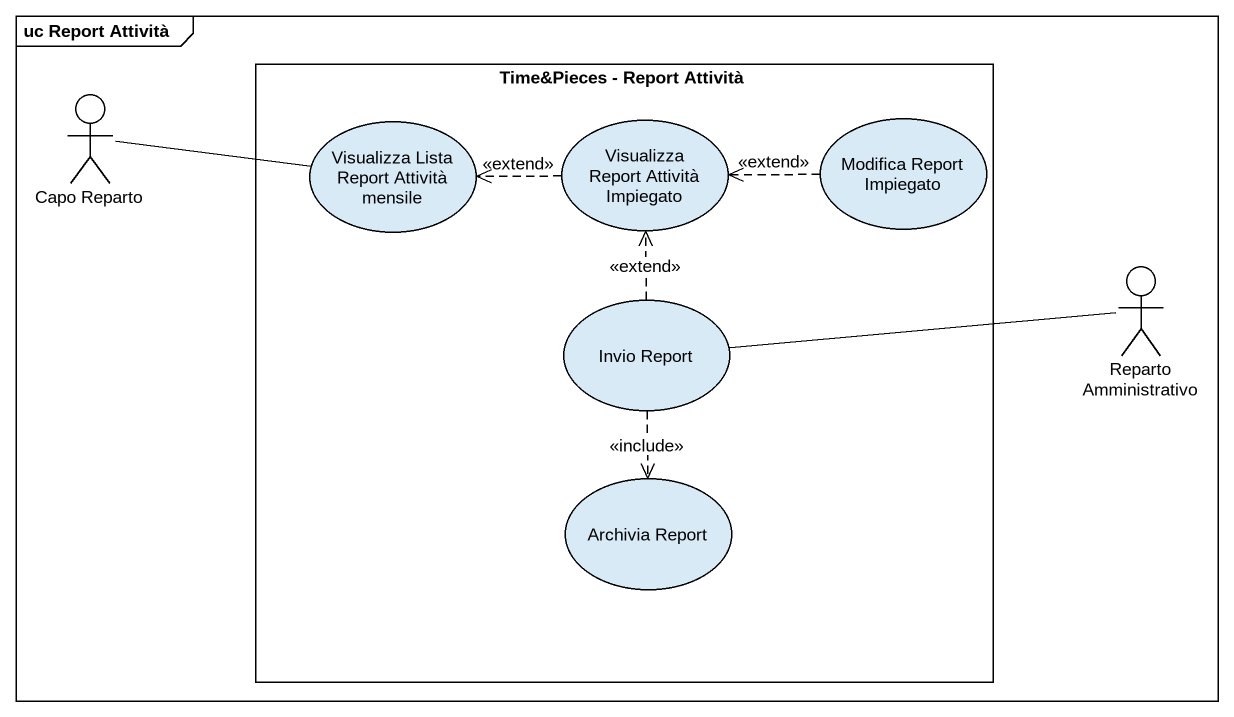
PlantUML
@startuml
mainframe uc Report Attività
rectangle "Time&Pieces - Report Attività" as Time_Pieces_Report_Attività {
  usecase "Visualizza Lista Report Attività mensile" as Visualizza_Lista_Report
  usecase "Visualizza Report Attività Impiegato" as Visualizza_Report_Attività
  usecase "Modifica Report Impiegato" as Modifica_Report_Impiegato
  usecase "Invio Report" as Invio_Report
  usecase "Archivia Report" as Archivia_Report
}
actor "Capo Reparto" as Capo_Reparto
actor "Reparto Amministrativo" as Reparto_Amministrativo
Capo_Reparto -right- Visualizza_Lista_Report
Visualizza_Report_Attività .left.> Visualizza_Lista_Report : <<extend>>
Modifica_Report_Impiegato .left.> Visualizza_Report_Attività : <<extend>>
Invio_Report .up.> Visualizza_Report_Attività : <<extend>>
Invio_Report -right- Reparto_Amministrativo
Invio_Report ..> Archivia_Report : <<include>>
@enduml
